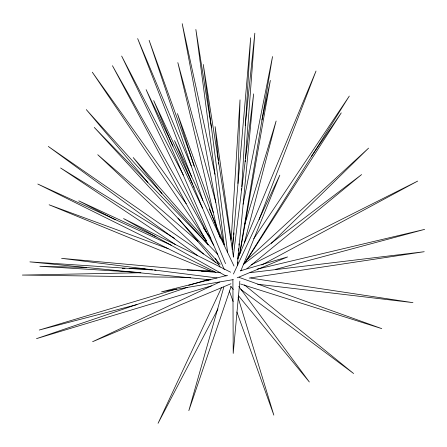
<?xml version="1.0" encoding="UTF-8"?>
<svg xmlns="http://www.w3.org/2000/svg" width="447" height="447" viewBox="0 0 447 447"><rect width="100%" height="100%" fill="white"/><g stroke="black" fill="none" stroke-linecap="round" stroke-linejoin="round"><path stroke-width="0.67" d="M237.955 183.46L240.022 99.849L231.127 240.391M241.553 190.098L241.637 188.707M241.76 186.623L250.661 37.794L232.267 249.499M237.927 258.332L238.29 253.466M238.497 250.689L238.653 248.599M238.916 245.129L239.022 243.738M245.179 161.736L245.286 160.35M245.442 158.26L254.835 33.179L245.213 125.4M239.832 281.152L233.217 353.409L232.904 279.811M237.346 265.172L253.628 93.87L233.25 256.701M232.256 249.521L233.557 237.039M233.775 234.96L233.993 232.881M239.452 255.17L272.53 56.551L243.101 204.223M239.743 254.136L270.362 80.399L261.992 119.997M244.386 242.822L276.129 121.014L244.766 224.416M223.83 287.086L188.835 410.648L231.049 286.661M259.081 219.583L316.023 71.017L237.664 259.098M240.804 270.943L279.828 175.157L233.423 274.017M221.511 287.706L158.059 423.309L217.985 308.877M244.246 263.831L349.308 96.066L253.756 238.709M244.559 263.669L341.262 112.879L311.241 156.595M237.441 263.065L238.217 261.903M271.268 243.336L368.579 148.13L246.94 259.863M246.861 268.731L361.606 174.57L243.442 264.306M261.763 264.993L417.688 181.08L251.214 264.831M219.572 282.079L92.596 341.704L230.931 283.744M237.217 277.783L287.583 256.936L240.318 270.821M187.259 287.404L36.492 338.647L211.437 285.829M206.436 280.884L209.079 279.99M176.643 288.958L39.235 330.042L136.961 304.575M188.651 285.37L208.66 279.386M275.799 269.317L424.65 229.384L257.187 269.144M227.596 275.274L161.535 291.835L233.351 279.61M249.214 278.079L424.237 251.711L250.046 272.681M140.883 272.743L22.35 275.067L190.506 277.458M201.547 271.553L214.096 271.307M86.606 267.457L39.839 266.278L136.721 272.312M122.204 268.351L124.998 268.423M129.189 268.53L145.241 268.932M187.125 269.988L210.157 270.569M152.472 269.966L29.899 261.881L210.705 279.85M154.561 270.1L155.958 270.195M220.282 272.759L61.585 258.349L216.996 277.945M257.651 284.225L412.955 302.641L250.812 278.107M240.486 283.974L381.76 328.629L239.151 277.397M168.094 248.649L49.12 204.787L211.934 271.614M171.341 245.297L37.805 184.035L215.84 272.296M155.958 236.72L78.767 200.848L115.27 219.74M230.669 272.217L123.551 218.577L226.098 276.067M174.654 238.447L60.563 167.977L175.263 244.448M218.985 264.658L48.298 146.437L197.652 255.69M240.883 289.444L353.616 373.524L244.448 284.918M197.954 241.453L97.753 154.723L203.514 254.002M217.734 254.337L94.261 127.406L220.203 264.266M207.687 244.274L86.282 109.593L147.901 182.477M206.156 240.67L133.2 157.562L161.937 193.557M178.04 218.125L215.37 262.277M230.635 286.214L233.289 289.444M238.597 295.897L309.346 381.995L238.771 286.421M186.192 203.715L92.294 72.19L206.408 240.581M203.597 228.087L210.883 238.296M213.577 245.146L112.443 65.703L208.213 244.906M215.454 258.455L220.064 267.077M183.331 175.073L121.651 56.048L206.754 232.434M202.407 208.056L146.113 89.635L224.265 269.591M234.01 266.06L174.503 140.554L225.539 263.657M192.584 184.125L153.695 100.558L172.86 146.141M193.467 186.025L194.054 187.293M191.21 165.91L137.648 38.587L191.679 177.068M209.336 208.995L224.483 245.001M213.275 212.386L177.437 113.577L194.054 166.021M220.332 238.257L149.119 40.314L202.86 200.44M229.361 291.008L233.127 301.513M236.893 312.023L273.843 415.14L238.111 297.59M215.834 202.413L177.833 62.608L216.627 226.595M214.968 174.263L182.203 23.691L223.282 242.24M211.492 127.926L195.859 29.463L224.238 244.576M233.524 257.265L203.273 64.497L227.584 252.142M231.082 239.044L215.108 126.635L218.371 160.641M218.572 162.725L218.706 164.11"/></g></svg>
